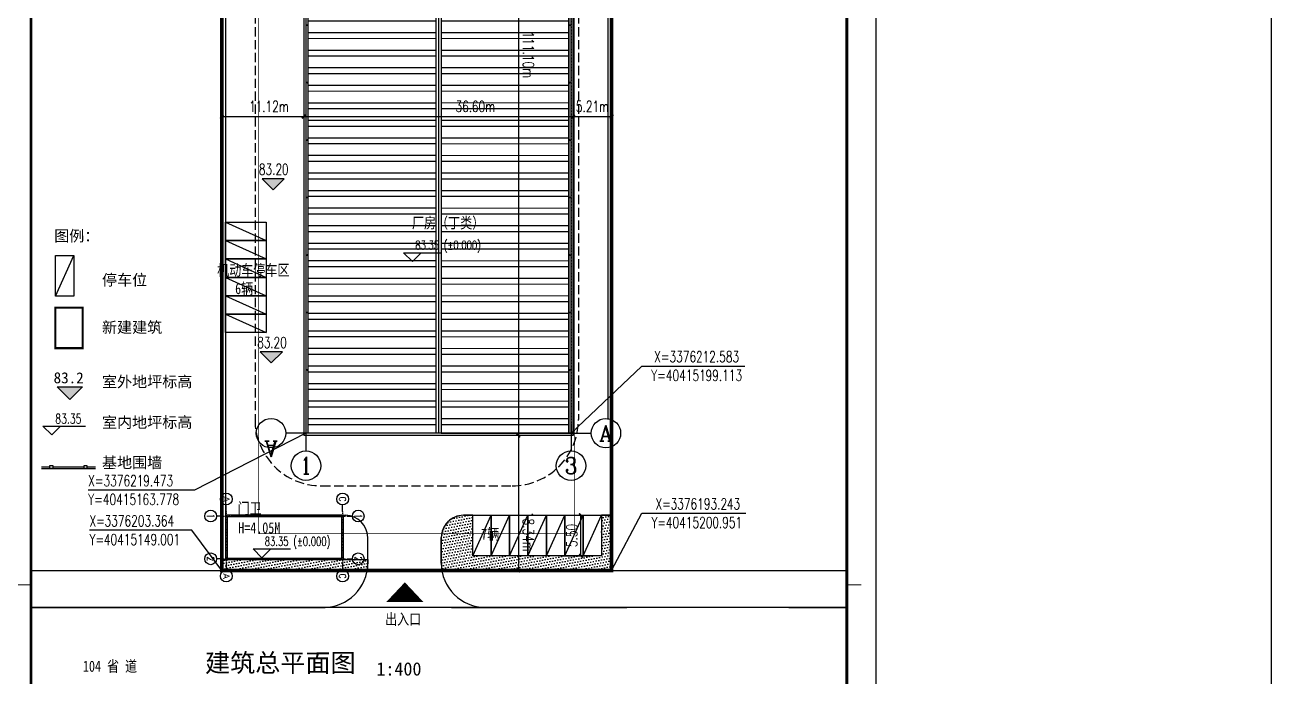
# Model space of a CAD drawing. Extents: x 40416317 to 40416828, y 3375719 to 3376426.
# Drawn here: x 40416658.4 to 40416827.6, y 3376160.7 to 3376249.2 of the extents above; entities that cross this region are included whole.
import ezdxf
from ezdxf.enums import TextEntityAlignment as Align

# ---------------------------------------------------------------- set-up
doc = ezdxf.new("R2010")
doc.units = 0
doc.header["$PDSIZE"] = 0.2
for name, pattern in [('20150316-总图-0313确定方向$0$CENTERX2', [4, 2.5, -0.5, 0.5, -0.5]), ('DASH', [0.35, 0.25, -0.1]), ('DOTE', [2.42, 2, -0.2, 0.02, -0.2])]:
    doc.linetypes.add(name, pattern=pattern)
doc.layers.get('0').update_dxf_attribs({"linetype": 'CONTINUOUS'})
doc.layers.get('Defpoints').update_dxf_attribs({"color": 251, "linetype": 'CONTINUOUS'})
for name, color, linetype in [('00-tk', 151, 'CONTINUOUS'), ('05规划道路边线', 5, 'CONTINUOUS'), ('06规划边线', 102, 'CONTINUOUS'), ('07m', 36, 'CONTINUOUS'), ('A-Roof(建筑屋顶)', 122, 'CONTINUOUS'), ('AXIS', 3, 'CONTINUOUS'), ('AXIS_TEXT', 7, 'CONTINUOUS'), ('DIM_COOR', 3, 'CONTINUOUS'), ('DIM_ELEV', 3, 'CONTINUOUS'), ('DM-坐标', 7, 'CONTINUOUS'), ('DOTE', 1, 'CONTINUOUS'), ('fur', 253, 'CONTINUOUS'), ('PUB_DIM', 3, 'CONTINUOUS'), ('PUB_HATCH', 8, 'CONTINUOUS'), ('PUB_STRM', 4, 'CONTINUOUS'), ('PUB_TEXT', 7, 'CONTINUOUS'), ('ROAD', 7, 'CONTINUOUS'), ('TX', 4, 'CONTINUOUS'), ('Wall', 2, 'CONTINUOUS'), ('停车位', 5, 'CONTINUOUS')]:
    doc.layers.add(name, color=color, linetype=linetype)
doc.styles.add('_TCH_AXIS', font='COMPLEX', dxfattribs={"bigfont": 'GBCBIG'})
doc.styles.add('_TCH_DIM', font='SIMPLEX', dxfattribs={"bigfont": 'GBCBIG'})
doc.styles.add('_TCH_DIM_T3', font='SIMPLEX', dxfattribs={"width": 0.705882, "bigfont": 'GBCBIG'})
doc.styles.add('仿宋体', font='', dxfattribs={"width": 0.8})
doc.styles.add('黑体', font='simhei.ttf')
doc.styles.get('仿宋体').set_extended_font_data('SimSun')
doc.dimstyles.new('_TCH_ARCH&&1', dxfattribs={"dimtxt": 1.4875, "dimasz": 0.5, "dimexe": 1.25, "dimexo": 1.5, "dimgap": 0.5, "dimtad": 1, "dimzin": 0, "dimdsep": 46, "dimtxsty": '_TCH_DIM_T3', "dimblk": 'ARCHTICK', "dimcen": 0.09, "dimclrt": 7, "dimazin": 2, "dimtfac": 1, "dimtix": 1, "dimtmove": 2, "dimatfit": 3, "dimfxl": 1, "dimtolj": 1, "dimtzin": 0, "dimarcsym": 0})
doc.dimstyles.new('_TCH_ARCH_M_M&&1', dxfattribs={"dimtxt": 1.4875, "dimasz": 0.5, "dimexe": 1.25, "dimexo": 1.5, "dimgap": 0.5, "dimtad": 1, "dimzin": 0, "dimdsep": 46, "dimtxsty": '_TCH_DIM_T3', "dimblk": 'ARCHTICK', "dimcen": 0.09, "dimclrt": 7, "dimazin": 2, "dimtfac": 1, "dimtdec": 0, "dimtix": 1, "dimtmove": 2, "dimatfit": 3, "dimfxl": 1, "dimtolj": 1, "dimtzin": 0, "dimarcsym": 0})
pattern_1 = [(0, (0, 0), (7e-13, 2381.25), []), (0, (793.8, -793.8), (7e-13, 2381.25), [])]
pattern_2 = [(11.0336612934, (0, 0), (0.1122644205244, 0.4039529055278), [0, -0.375])]

# ---------------------------------------------------------------- blocks, each defined once
blk = doc.blocks.new('FDSREWSDFDDDD')
at = {"layer": '00-tk'}
for points in [[(-63000, -29700), (0, -29700), (0, 0), (-63000, 0)], [(-60500, -28700), (-1000, -28700), (-1000, -1000), (-60500, -1000)]]:
    blk.add_lwpolyline(points, close=True, dxfattribs=at)
at = {"layer": '00-tk', "const_width": 35}
for points in [[(-21000, -1000), (-21000, -500)], [(-21000, -29200), (-21000, -28700)]]:
    blk.add_lwpolyline(points, dxfattribs=at)
at = {"layer": '00-tk', "const_width": 100}
blk.add_lwpolyline([(-60500, -1000), (-1000, -1000), (-1000, -28700), (-60500, -28700)], close=True, dxfattribs=at)
blk = doc.blocks.new('fsdfsfsdf')
at = {"layer": 'DIM_ELEV'}
for p, q in [((0, 0), (-1.2, 1.2)), ((-1.2, 1.2), (4.59, 1.2)), ((0, 0), (1.2, 1.2))]:
    blk.add_line(p, q, dxfattribs=at)
blk = doc.blocks.new('SDFEWRFSDSDFSDFSSSSS')
blk.add_hatch(color=256).paths.add_polyline_path([(1.18, -23.92), (-2.24, -23.92), (-0.53, -25.63)])
at = {"layer": 'DM-坐标', "linetype": 'Continuous', "const_width": 0.3, "flags": 128}
blk.add_lwpolyline([(-2.5, -13.17), (1.2, -13.17), (1.2, -18.67), (-2.5, -18.67)], close=True, dxfattribs=at)
at = {"layer": 'PUB_DIM'}
for p, q in [((-0.53, -25.63), (-2.24, -23.92)), ((-2.24, -23.92), (1.18, -23.92)), ((-0.53, -25.63), (1.18, -23.92))]:
    blk.add_line(p, q, dxfattribs=at)
at = {"layer": 'Wall', "color": 252, "linetype": 'Continuous'}
for p, q in [((-2.5, -11.6), (0, -6.1)), ((-4.4, -34.78), (-3.25, -34.78)), ((-4.4, -34.98), (2.93, -34.98)), ((-2.85, -34.78), (1.39, -34.78)), ((1.79, -34.78), (2.93, -34.78))]:
    blk.add_line(p, q, dxfattribs=at)
for points in [[(-2.5, -6.1), (0, -6.1), (0, -11.6), (-2.5, -11.6)], [(-3.25, -34.58), (-2.85, -34.58), (-2.85, -34.98), (-3.25, -34.98)], [(1.39, -34.58), (1.79, -34.58), (1.79, -34.98), (1.39, -34.98)]]:
    blk.add_lwpolyline(points, close=True, dxfattribs=at)
at = {"layer": 'ROAD'}
blk.add_blockref('fsdfsfsdf', (-3, -30.44), dxfattribs=at)
at = {"layer": 'PUB_TEXT', "style": '黑体'}
blk.add_text('83.2', height=1.5, rotation=359.6576, dxfattribs=at).set_placement((-2.74, -23.42))
at = {"layer": 'PUB_TEXT', "style": '_TCH_DIM', "width": 0.705882}
blk.add_text('83.35', height=1.309, dxfattribs=at).set_placement((-2.52, -28.89))
at = {"layer": 'TX', "linetype": 'Continuous', "style": '黑体'}
for s, p in [('图例：', (-2.66, -4.18)), ('停车位', (3.83, -10.15)), ('新建建筑', (3.83, -16.59)), ('室外地坪标高', (3.83, -23.97)), ('室内地坪标高', (3.83, -29.48)), ('基地围墙', (3.83, -34.93))]:
    blk.add_text(s, height=1.5, rotation=0.0725, dxfattribs=at).set_placement(p)
blk = doc.blocks.new('新杰屋面线')
for p, q in [((-21347, 118700), (-21347, 7600)), ((15253, 118700), (-21347, 118700)), ((15253, 118700), (15253, 7600)), ((-21347, 86100), (-21347, 86100)), ((15253, 7600), (-21347, 7600))]:
    blk.add_line(p, q)
at = {"layer": 'AXIS', "ltscale": 0.005}
for p, q in [((-21047, 115304), (-21047, 119922)), ((14953, 115304), (14953, 119922)), ((-19294, 118400), (-23790, 118400)), ((13199, 118400), (17695, 118400)), ((-21047, 9199), (-21047, 5493)), ((14953, 9199), (14953, 5493)), ((-19294, 7900), (-23790, 7900)), ((13199, 7900), (17695, 7900))]:
    blk.add_line(p, q, dxfattribs=at)
at = {"layer": 'AXIS'}
for centre in [(-21047, 121922), (14953, 121922), (-25790, 118400), (19695, 118400), (-25790, 7900), (19695, 7900), (-21047, 3493), (14953, 3493)]:
    blk.add_circle(centre, 2000, dxfattribs=at)
at = {"layer": 'DOTE', "color": 1, "linetype": 'DOTE', "ltscale": 0.005}
for p, q in [((-21047, 118400), (-21047, 9199)), ((14953, 118400), (-21047, 118400)), ((14953, 118400), (14953, 9199)), ((13199, 7900), (-23199, 7900))]:
    blk.add_line(p, q, dxfattribs=at)
at = {"layer": 'AXIS_TEXT', "style": '_TCH_AXIS'}
for s, height, width, p, p2 in [('1', 2227, 1.777778, (-22117, 120809), (-20420, 120809)), ('3', 2227, 1.142857, (14104, 120809), (15801, 120809)), ('S', 2330, 1, (-26594, 117235), (-25041, 117235)), ('S', 2330, 1, (18918, 117235), (20472, 117235)), ('A', 2126, 1, (18784, 6837), (20606, 6837)), ('1', 2330, 1.555556, (-21824, 2328), (-20271, 2328)), ('3', 2227, 1.142857, (14104, 2380), (15801, 2380))]:
    blk.add_text(s, height=height, dxfattribs=dict(at, width=width)).set_placement(p, p2, align=Align.FIT)
at = {"layer": 'AXIS_TEXT', "style": '_TCH_AXIS', "text_generation_flag": 2, "width": 1}
blk.add_text('A', height=2126, dxfattribs=at).set_placement((-24879, 6837), (-26701, 6837), align=Align.FIT)
blk = doc.blocks.new('DFSEWRFSDSDFSDS33333')
at = {"layer": 'PUB_HATCH'}
h = blk.add_hatch(dxfattribs=at)
h.set_pattern_fill('ANSI32,_O', color=256, scale=500, angle=315)
h.set_pattern_definition(pattern_1)
h.paths.add_polyline_path([(-18610, 118660), (-35960, 118660), (-35960, 8160), (-18610, 8160)])
h = blk.add_hatch(dxfattribs=at)
h.set_pattern_fill('ANSI32,_O', color=256, scale=500, angle=315)
h.set_pattern_definition(pattern_1)
h.paths.add_polyline_path([(-17910, 8160), (-560, 8160), (-560, 118660), (-17910, 118660)])
at = {"layer": 'A-Roof(建筑屋顶)'}
for p, q in [((-36260, 86660), (-36260, 118660)), ((-35960, 8160), (-35960, 118660)), ((-18610, 118660), (-18610, 8160)), ((-18260, 118660), (-18260, 8160)), ((-17910, 118660), (-17910, 8160)), ((-560, 118660), (-560, 8160))]:
    blk.add_line(p, q, dxfattribs=at)
for points in [[(-36260, 118660), (-36260, 118660), (-36260, 86660), (-36260, 86660)], [(-35960, 118660), (-18610, 118660), (-18610, 8160), (-35960, 8160)], [(-560, 118660), (-17910, 118660), (-17910, 8160), (-560, 8160)]]:
    blk.add_lwpolyline(points, close=True, dxfattribs=at)
at = {"layer": 'PUB_STRM'}
for centre in [(-36147, 118268), (-373, 118268), (-36147, 110943), (-373, 110943), (-36147, 102943), (-373, 102943), (-36147, 94943), (-373, 94943), (-36147, 86943), (-373, 86943), (-36147, 79143), (-373, 79143), (-36147, 71343), (-373, 71343), (-36147, 63543), (-373, 63543), (-36147, 55743), (-373, 55743), (-36147, 47943), (-373, 47943), (-36147, 40143), (-373, 40143), (-36147, 32343), (-373, 32343), (-36147, 24543), (-373, 24543), (-36147, 16743), (-373, 16743)]:
    blk.add_circle(centre, 60, dxfattribs=at)
at = {"layer": 'Wall'}
for p, q in [((-36560, 118960), (-36560, 86360)), ((40, 118960), (-36560, 118960)), ((-36260, 118660), (-36260, 86660)), ((-260, 118660), (-36260, 118660)), ((-260, 8160), (-260, 118660)), ((40, 7860), (40, 118960)), ((-36560, 86560), (-36560, 7860)), ((-36260, 86560), (-36260, 8160)), ((40, 7860), (-36560, 7860)), ((-260, 8160), (-36260, 8160))]:
    blk.add_line(p, q, dxfattribs=at)
blk = doc.blocks.new('SDFEWRFSDSDFSDSDSDSDSSS')
at = {"layer": 'AXIS'}
for p, q in [((100, 22500), (100, 23221)), ((5900, 22500), (5900, 23221)), ((-500, 21900), (-1408, 21900)), ((6500, 21900), (7449, 21900)), ((-500, 6100), (-1408, 6100)), ((100, 5500), (100, 4779)), ((5900, 5500), (5900, 4779)), ((6500, 6100), (7449, 6100))]:
    blk.add_line(p, q, dxfattribs=at)
for centre in [(100, 24021), (5900, 24021), (-2208, 21900), (8249, 21900), (-2208, 6100), (8249, 6100), (100, 3979), (5900, 3979)]:
    blk.add_circle(centre, 800, dxfattribs=at)
at = {"layer": 'DOTE', "color": 1, "linetype": 'DOTE'}
for p, q in [((100, 5500), (100, 22500)), ((5900, 5500), (5900, 22500)), ((-500, 21900), (6500, 21900)), ((-500, 6100), (6500, 6100))]:
    blk.add_line(p, q, dxfattribs=at)
at = {"layer": 'fur'}
blk.add_lwpolyline([(6000, 22000), (0, 22000), (0, 6000), (6000, 6000)], close=True, dxfattribs=at)
at = {"layer": 'Wall'}
for p, q in [((6000, 22000), (0, 22000)), ((0, 22000), (0, 6000)), ((5800, 21800), (200, 21800)), ((200, 21800), (200, 6200)), ((5800, 6200), (5800, 21800)), ((6000, 6000), (6000, 22000)), ((0, 6000), (6000, 6000)), ((200, 6200), (5800, 6200))]:
    blk.add_line(p, q, dxfattribs=at)
at = {"layer": 'AXIS_TEXT', "style": '_TCH_AXIS'}
for s, height, p, p2 in [('1', 1029, (-121, 23507), (321, 23507)), ('2', 932, (5589, 23556), (6211, 23556)), ('C', 911, (-2533, 21444), (-1882, 21444)), ('C', 911, (7924, 21444), (8575, 21444)), ('A', 850, (-2572, 5675), (-1843, 5675)), ('A', 850, (7885, 5675), (8613, 5675)), ('1', 1029, (-121, 3464), (321, 3464)), ('2', 932, (5589, 3513), (6211, 3513))]:
    blk.add_text(s, height=height, dxfattribs=at).set_placement(p, p2, align=Align.FIT)
blk = doc.blocks.new('_ArchTick')
at = {"color": 0, "linetype": 'ByBlock', "const_width": 0.4}
blk.add_lwpolyline([(-0.5, -0.5), (0.5, 0.5)], dxfattribs=at)
blk = doc.blocks.new('*D1090')
at = {"layer": 'Defpoints', "color": 0, "linetype": 'Continuous', "transparency": 16777216}
for p in [(40416729.61, 3376182.65), (40416733.89, 3376182.65), (40416729.61, 3376177.15)]:
    blk.add_point(p, dxfattribs=at)
at = {"layer": 'PUB_DIM', "color": 0, "linetype": 'Continuous', "lineweight": -2, "transparency": 16777216}
for p, q in [((40416731.11, 3376182.65), (40416735.14, 3376182.65)), ((40416733.89, 3376177.15), (40416733.89, 3376182.65)), ((40416731.11, 3376177.15), (40416735.14, 3376177.15))]:
    blk.add_line(p, q, dxfattribs=at)
at = {"layer": 'PUB_DIM', "color": 0, "linetype": 'Continuous', "lineweight": -2, "transparency": 16777216, "xscale": 0.5, "yscale": 0.5, "zscale": 0.5}
for p, rotation in [((40416733.89, 3376182.65), 90), ((40416733.89, 3376177.15), 270)]:
    blk.add_blockref('_ArchTick', p, dxfattribs=dict(at, rotation=rotation))
at = {"layer": 'PUB_DIM', "color": 7, "linetype": 'Continuous', "transparency": 16777216, "insert": (40416732.65, 3376179.9), "char_height": 1.488, "attachment_point": 5, "rotation": 90, "style": '_TCH_DIM_T3'}
blk.add_mtext('\\A1;5.50', dxfattribs=at)
blk = doc.blocks.new('*D1082')
at = {"layer": 'Defpoints', "color": 0, "linetype": 'Continuous', "transparency": 16777216}
for p in [(40416732.84, 3376242.28), (40416738.05, 3376242.28), (40416738.05, 3376236.76)]:
    blk.add_point(p, dxfattribs=at)
at = {"layer": 'PUB_DIM', "color": 0, "linetype": 'Continuous', "lineweight": -2, "transparency": 16777216}
for p, q in [((40416732.84, 3376240.78), (40416732.84, 3376235.51)), ((40416738.05, 3376240.78), (40416738.05, 3376235.51)), ((40416732.84, 3376236.76), (40416738.05, 3376236.76))]:
    blk.add_line(p, q, dxfattribs=at)
at = {"layer": 'PUB_DIM', "color": 0, "linetype": 'Continuous', "lineweight": -2, "transparency": 16777216, "xscale": 0.5, "yscale": 0.5, "zscale": 0.5, "rotation": 180}
blk.add_blockref('_ArchTick', (40416732.84, 3376236.76), dxfattribs=at)
at = {"layer": 'PUB_DIM', "color": 0, "linetype": 'Continuous', "lineweight": -2, "transparency": 16777216, "xscale": 0.5, "yscale": 0.5, "zscale": 0.5}
blk.add_blockref('_ArchTick', (40416738.05, 3376236.76), dxfattribs=at)
at = {"layer": 'PUB_DIM', "color": 7, "linetype": 'Continuous', "transparency": 16777216, "insert": (40416735.44, 3376238.14), "char_height": 1.488, "attachment_point": 5, "style": '_TCH_DIM_T3'}
blk.add_mtext('\\A1;5.21m', dxfattribs=at)
blk = doc.blocks.new('*D1089')
at = {"layer": 'Defpoints', "color": 0, "linetype": 'Continuous', "transparency": 16777216}
for p in [(40416696.24, 3376242.28), (40416732.84, 3376242.28), (40416732.84, 3376236.76)]:
    blk.add_point(p, dxfattribs=at)
at = {"layer": 'PUB_DIM', "color": 0, "linetype": 'Continuous', "lineweight": -2, "transparency": 16777216}
for p, q in [((40416696.24, 3376240.78), (40416696.24, 3376235.51)), ((40416732.84, 3376240.78), (40416732.84, 3376235.51)), ((40416696.24, 3376236.76), (40416732.84, 3376236.76))]:
    blk.add_line(p, q, dxfattribs=at)
at = {"layer": 'PUB_DIM', "color": 0, "linetype": 'Continuous', "lineweight": -2, "transparency": 16777216, "xscale": 0.5, "yscale": 0.5, "zscale": 0.5, "rotation": 180}
blk.add_blockref('_ArchTick', (40416696.24, 3376236.76), dxfattribs=at)
at = {"layer": 'PUB_DIM', "color": 0, "linetype": 'Continuous', "lineweight": -2, "transparency": 16777216, "xscale": 0.5, "yscale": 0.5, "zscale": 0.5}
blk.add_blockref('_ArchTick', (40416732.84, 3376236.76), dxfattribs=at)
at = {"layer": 'PUB_DIM', "color": 7, "linetype": 'Continuous', "transparency": 16777216, "insert": (40416719.54, 3376238.14), "char_height": 1.488, "attachment_point": 5, "style": '_TCH_DIM_T3'}
blk.add_mtext('\\A1;36.60m', dxfattribs=at)
blk = doc.blocks.new('*D1088')
at = {"layer": 'Defpoints', "color": 0, "linetype": 'Continuous', "transparency": 16777216}
for p in [(40416685.12, 3376242.28), (40416696.24, 3376242.28), (40416696.24, 3376236.76)]:
    blk.add_point(p, dxfattribs=at)
at = {"layer": 'PUB_DIM', "color": 0, "linetype": 'Continuous', "lineweight": -2, "transparency": 16777216}
for p, q in [((40416685.12, 3376240.78), (40416685.12, 3376235.51)), ((40416696.24, 3376240.78), (40416696.24, 3376235.51)), ((40416685.12, 3376236.76), (40416696.24, 3376236.76))]:
    blk.add_line(p, q, dxfattribs=at)
at = {"layer": 'PUB_DIM', "color": 0, "linetype": 'Continuous', "lineweight": -2, "transparency": 16777216, "xscale": 0.5, "yscale": 0.5, "zscale": 0.5, "rotation": 180}
blk.add_blockref('_ArchTick', (40416685.12, 3376236.76), dxfattribs=at)
at = {"layer": 'PUB_DIM', "color": 0, "linetype": 'Continuous', "lineweight": -2, "transparency": 16777216, "xscale": 0.5, "yscale": 0.5, "zscale": 0.5}
blk.add_blockref('_ArchTick', (40416696.24, 3376236.76), dxfattribs=at)
at = {"layer": 'PUB_DIM', "color": 7, "linetype": 'Continuous', "transparency": 16777216, "insert": (40416691.51, 3376238.14), "char_height": 1.488, "attachment_point": 5, "style": '_TCH_DIM_T3'}
blk.add_mtext('\\A1;11.12m', dxfattribs=at)
blk = doc.blocks.new('*D1085')
at = {"layer": 'Defpoints', "color": 0, "linetype": 'Continuous', "transparency": 16777216}
for p in [(40416732.74, 3376193.49), (40416725.39, 3376175.15), (40416732.74, 3376175.15)]:
    blk.add_point(p, dxfattribs=at)
at = {"layer": 'PUB_DIM', "color": 0, "linetype": 'Continuous', "lineweight": -2, "transparency": 16777216}
for p, q in [((40416731.24, 3376193.49), (40416724.14, 3376193.49)), ((40416725.39, 3376193.49), (40416725.39, 3376175.15)), ((40416731.24, 3376175.15), (40416724.14, 3376175.15))]:
    blk.add_line(p, q, dxfattribs=at)
at = {"layer": 'PUB_DIM', "color": 0, "linetype": 'Continuous', "lineweight": -2, "transparency": 16777216, "xscale": 0.5, "yscale": 0.5, "zscale": 0.5}
for p, rotation in [((40416725.39, 3376193.49), 90), ((40416725.39, 3376175.15), 270)]:
    blk.add_blockref('_ArchTick', p, dxfattribs=dict(at, rotation=rotation))
at = {"layer": 'PUB_DIM', "color": 7, "linetype": 'Continuous', "transparency": 16777216, "insert": (40416726.76, 3376180.42), "char_height": 1.488, "attachment_point": 5, "rotation": 270, "style": '_TCH_DIM_T3'}
blk.add_mtext('\\A1;18.34m', dxfattribs=at)
blk = doc.blocks.new('*D1084')
at = {"layer": 'Defpoints', "color": 0, "linetype": 'Continuous', "transparency": 16777216}
for p in [(40416732.74, 3376304.59), (40416725.39, 3376193.49), (40416732.74, 3376193.49)]:
    blk.add_point(p, dxfattribs=at)
at = {"layer": 'PUB_DIM', "color": 0, "linetype": 'Continuous', "lineweight": -2, "transparency": 16777216}
for p, q in [((40416731.24, 3376304.59), (40416724.14, 3376304.59)), ((40416725.39, 3376304.59), (40416725.39, 3376193.49)), ((40416731.24, 3376193.49), (40416724.14, 3376193.49))]:
    blk.add_line(p, q, dxfattribs=at)
at = {"layer": 'PUB_DIM', "color": 0, "linetype": 'Continuous', "lineweight": -2, "transparency": 16777216, "xscale": 0.5, "yscale": 0.5, "zscale": 0.5}
for p, rotation in [((40416725.39, 3376304.59), 90), ((40416725.39, 3376193.49), 270)]:
    blk.add_blockref('_ArchTick', p, dxfattribs=dict(at, rotation=rotation))
at = {"layer": 'PUB_DIM', "color": 7, "linetype": 'Continuous', "transparency": 16777216, "insert": (40416726.76, 3376245.14), "char_height": 1.4875, "attachment_point": 5, "rotation": 270, "style": '_TCH_DIM_T3'}
blk.add_mtext('\\A1;111.10m', dxfattribs=at)

msp = doc.modelspace()

# ---------------------------------------------------------------- hatches: boundary and pattern name
at = {"layer": 'DIM_ELEV', "linetype": 'Continuous'}
for points in [[(40416692.07, 3376226.829), (40416693.57, 3376228.329), (40416690.57, 3376228.329)], [(40416691.834, 3376203.325), (40416693.334, 3376204.825), (40416690.334, 3376204.825)]]:
    msp.add_hatch(color=256, dxfattribs=at).paths.add_polyline_path(points)
at = {"layer": '停车位', "linetype": 'Continuous'}
h = msp.add_hatch(dxfattribs=at)
h.set_pattern_fill('松散材料', color=3, scale=0.2, angle=11.03366)
h.set_pattern_definition(pattern_2)
edge = h.paths.add_edge_path()
edge.add_line((40416719.19, 3376177.149), (40416719.19, 3376182.649))
edge.add_line((40416719.19, 3376182.649), (40416717.924, 3376182.649))
edge.add_arc((40416717.924, 3376179.649), 3, 90, 180)
edge.add_line((40416714.924, 3376179.649), (40416714.924, 3376176.148))
edge.add_arc((40416720.924, 3376176.148), 6, 180, 189.57536)
edge.add_line((40416715.008, 3376175.15), (40416738.044, 3376175.159))
edge.add_line((40416738.044, 3376175.159), (40416738.044, 3376182.649))
edge.add_line((40416738.044, 3376182.649), (40416736.69, 3376182.649))
edge.add_line((40416736.69, 3376182.649), (40416736.69, 3376177.149))
edge.add_line((40416736.69, 3376177.149), (40416719.19, 3376177.149))
h = msp.add_hatch(dxfattribs=at)
h.set_pattern_fill('松散材料', color=3, scale=0.2, angle=11.03366)
h.set_pattern_definition(pattern_2)
edge = h.paths.add_edge_path()
edge.add_line((40416701.617, 3376176.649), (40416704.924, 3376176.649))
edge.add_line((40416704.924, 3376176.649), (40416704.924, 3376176.148))
edge.add_arc((40416698.924, 3376176.148), 6, -9.58231, 0, ccw=False)
edge.add_line((40416704.84, 3376175.15), (40416685.116, 3376175.151))
edge.add_line((40416685.116, 3376175.151), (40416685.116, 3376176.649))
edge.add_line((40416685.116, 3376176.649), (40416701.617, 3376176.649))

# ---------------------------------------------------------------- linework, layer by layer
at = {"color": 1}
for points in [[(40416659.19, 3376175.148), (40416685.116, 3376175.151), (40416685.12, 3376314.921), (40416659.19, 3376314.92)], [(40416769.99, 3376314.883), (40416738.047, 3376314.898), (40416738.044, 3376175.159), (40416769.99, 3376175.159)]]:
    msp.add_lwpolyline(points, dxfattribs=at)
at = {"color": 1, "linetype": '20150316-总图-0313确定方向$0$CENTERX2', "ltscale": 2, "const_width": 0.5}
msp.add_lwpolyline([(40416738.047, 3376314.898), (40416685.12, 3376314.899), (40416685.133, 3376175.151), (40416738.044, 3376175.159)], close=True, dxfattribs=at)
at = {"color": 1, "linetype": 'DASH', "ltscale": 5, "const_width": 0.1}
msp.add_lwpolyline([(40416733.047, 3376309.895), (40416690.12, 3376309.891), (40416690.117, 3376180.151), (40416733.044, 3376180.15)], close=True, dxfattribs=at)
at = {"layer": '05规划道路边线', "color": 1, "const_width": 0.2, "flags": 128}
msp.add_lwpolyline([(40416769.99, 3376170.154), (40416659.19, 3376170.146)], dxfattribs=at)
at = {"layer": '06规划边线', "color": 0, "flags": 128}
msp.add_lwpolyline([(40416659.19, 3376175.146), (40416769.99, 3376175.154)], dxfattribs=at)
at = {"layer": 'DIM_COOR', "color": 3, "linetype": 'Continuous'}
for p, q in [((40416732.537, 3376193.79), (40416742.176, 3376202.908)), ((40416742.176, 3376202.908), (40416756.146, 3376202.908)), ((40416696.537, 3376193.79), (40416681.389, 3376186.076)), ((40416681.389, 3376186.076), (40416666.979, 3376186.076)), ((40416738.044, 3376175.159), (40416742.169, 3376182.935)), ((40416742.169, 3376182.935), (40416756.304, 3376182.935)), ((40416681.043, 3376180.629), (40416667.128, 3376180.629)), ((40416685.116, 3376175.151), (40416681.043, 3376180.629))]:
    msp.add_line(p, q, dxfattribs=at)
at = {"layer": 'DIM_ELEV', "linetype": 'Continuous'}
for p, q in [((40416692.07, 3376226.829), (40416690.57, 3376228.329)), ((40416693.57, 3376228.329), (40416690.57, 3376228.329)), ((40416692.07, 3376226.829), (40416693.57, 3376228.329)), ((40416710.996, 3376217.086), (40416709.796, 3376218.286)), ((40416709.796, 3376218.286), (40416714.86, 3376218.286)), ((40416710.996, 3376217.086), (40416712.196, 3376218.286)), ((40416691.834, 3376203.325), (40416690.334, 3376204.825)), ((40416693.334, 3376204.825), (40416690.334, 3376204.825)), ((40416691.834, 3376203.325), (40416693.334, 3376204.825)), ((40416690.552, 3376176.897), (40416689.352, 3376178.097)), ((40416689.352, 3376178.097), (40416694.416, 3376178.097)), ((40416690.552, 3376176.897), (40416691.752, 3376178.097))]:
    msp.add_line(p, q, dxfattribs=at)
at = {"layer": 'DM-坐标', "linetype": 'Continuous'}
for p, q in [((40416685.12, 3376314.921), (40416685.116, 3376175.151)), ((40416738.047, 3376314.896), (40416738.044, 3376175.159)), ((40416685.62, 3376314.399), (40416685.62, 3376182.649)), ((40416737.547, 3376314.396), (40416737.544, 3376195.649)), ((40416686.48, 3376182.649), (40416701.924, 3376182.649)), ((40416717.924, 3376182.649), (40416738.044, 3376182.649)), ((40416704.924, 3376176.148), (40416704.924, 3376179.649)), ((40416714.924, 3376176.148), (40416714.924, 3376179.649)), ((40416659.19, 3376170.146), (40416697.617, 3376170.148)), ((40416716.309, 3376170.151), (40416740.11, 3376170.152))]:
    msp.add_line(p, q, dxfattribs=at)
at = {"layer": 'DM-坐标', "linetype": 'DASH', "ltscale": 5}
for p, q in [((40416689.619, 3376301.398), (40416689.617, 3376195.636)), ((40416733.547, 3376301.396), (40416733.544, 3376195.649)), ((40416698.617, 3376186.649), (40416724.544, 3376186.649))]:
    msp.add_line(p, q, dxfattribs=at)
at = {"layer": 'DM-坐标', "color": 252, "linetype": 'Continuous'}
msp.add_line((40416762.11, 3376170.154), (40416769.99, 3376170.154), dxfattribs=at)
at = {"layer": 'DM-坐标', "color": 1, "linetype": 'Continuous', "flags": 128}
msp.add_lwpolyline([(40416709.969, 3376173.556, 0, 5, 0), (40416709.969, 3376170.908, 5, 5, 0)], format="xyseb", dxfattribs=at)
at = {"layer": 'DM-坐标', "linetype": 'DASH', "ltscale": 5}
for centre, start, end in [((40416698.617, 3376195.649), 179.99864, 270), ((40416724.544, 3376195.649), 270, 359.99864)]:
    msp.add_arc(centre, 9, start, end, dxfattribs=at)
at = {"layer": 'DM-坐标', "linetype": 'Continuous'}
for centre, radius, start, end in [((40416701.924, 3376179.649), 3, 0, 90), ((40416717.924, 3376179.649), 3, 90, 180), ((40416698.924, 3376176.148), 6, 270.00404, 0), ((40416720.924, 3376176.148), 6, 180, 269.99596)]:
    msp.add_arc(centre, radius, start, end, dxfattribs=at)
at = {"layer": '停车位', "linetype": 'Continuous'}
for p, q in [((40416685.621, 3376222.442), (40416691.12, 3376219.942)), ((40416685.621, 3376219.942), (40416691.12, 3376217.442)), ((40416685.621, 3376217.442), (40416691.12, 3376214.942)), ((40416685.621, 3376214.942), (40416691.12, 3376212.442)), ((40416685.621, 3376212.442), (40416691.12, 3376209.942)), ((40416685.621, 3376209.942), (40416691.12, 3376207.442)), ((40416719.19, 3376177.15), (40416721.69, 3376182.649)), ((40416721.69, 3376177.15), (40416724.19, 3376182.649)), ((40416724.19, 3376177.15), (40416726.69, 3376182.649)), ((40416726.69, 3376177.15), (40416729.19, 3376182.649)), ((40416729.19, 3376177.15), (40416731.69, 3376182.649)), ((40416731.69, 3376177.15), (40416734.19, 3376182.649)), ((40416734.19, 3376177.15), (40416736.69, 3376182.649))]:
    msp.add_line(p, q, dxfattribs=at)
msp.add_lwpolyline([(40416317.412, 3376425.87), (40416827.621, 3376425.87), (40416827.621, 3375719.177), (40416317.412, 3375719.177)], close=True, dxfattribs=at)
at = {"layer": '停车位', "color": 5, "linetype": 'Continuous', "flags": 128}
for points in [[(40416691.12, 3376219.942), (40416685.62, 3376219.942), (40416685.62, 3376222.442), (40416691.12, 3376222.442)], [(40416691.12, 3376217.442), (40416685.62, 3376217.442), (40416685.62, 3376219.942), (40416691.12, 3376219.942)], [(40416691.12, 3376214.942), (40416685.62, 3376214.942), (40416685.62, 3376217.442), (40416691.12, 3376217.442)], [(40416691.12, 3376212.442), (40416685.62, 3376212.442), (40416685.62, 3376214.942), (40416691.12, 3376214.942)], [(40416691.12, 3376209.942), (40416685.62, 3376209.942), (40416685.62, 3376212.442), (40416691.12, 3376212.442)], [(40416691.12, 3376207.442), (40416685.62, 3376207.442), (40416685.62, 3376209.942), (40416691.12, 3376209.942)], [(40416721.69, 3376182.649), (40416721.69, 3376177.149), (40416719.19, 3376177.149), (40416719.19, 3376182.649)], [(40416724.19, 3376182.649), (40416724.19, 3376177.149), (40416721.69, 3376177.149), (40416721.69, 3376182.649)], [(40416726.69, 3376182.649), (40416726.69, 3376177.149), (40416724.19, 3376177.149), (40416724.19, 3376182.649)], [(40416729.19, 3376182.649), (40416729.19, 3376177.149), (40416726.69, 3376177.149), (40416726.69, 3376182.649)], [(40416731.69, 3376182.649), (40416731.69, 3376177.149), (40416729.19, 3376177.149), (40416729.19, 3376182.649)], [(40416734.19, 3376182.649), (40416734.19, 3376177.149), (40416731.69, 3376177.149), (40416731.69, 3376182.649)], [(40416736.69, 3376182.649), (40416736.69, 3376177.149), (40416734.19, 3376177.149), (40416734.19, 3376182.649)]]:
    msp.add_lwpolyline(points, close=True, dxfattribs=at)
at = {"layer": '停车位', "color": 3, "linetype": 'Continuous', "flags": 128}
msp.add_lwpolyline([(40416719.19, 3376177.149), (40416719.19, 3376182.649), (40416717.924, 3376182.649, 0.4142136), (40416714.924, 3376179.649), (40416714.924, 3376176.148, 0.0418047), (40416715.008, 3376175.15), (40416738.044, 3376175.159), (40416738.044, 3376182.649), (40416736.69, 3376182.649), (40416736.69, 3376177.149)], format="xyb", close=True, dxfattribs=at)
msp.add_lwpolyline([(40416701.617, 3376176.649), (40416704.924, 3376176.649), (40416704.924, 3376176.148, -0.0418351), (40416704.84, 3376175.15), (40416685.116, 3376175.151), (40416685.116, 3376176.649), (40416701.617, 3376176.649)], format="xyb", dxfattribs=at)

# ---------------------------------------------------------------- block references
for name, p, xscale, yscale, zscale in [('新杰屋面线', (40416717.585, 3376185.89), 0.001000000003841706, 0.001000000003841706, 0.001000000003841706), ('DFSEWRFSDSDFSDS33333', (40416732.797, 3376185.63), 0.001, 0.001, 0.001)]:
    msp.add_blockref(name, p, dxfattribs=dict(xscale=xscale, yscale=yscale, zscale=zscale))
at = {"linetype": 'Continuous'}
msp.add_blockref('SDFEWRFSDSDFSDFSSSSS', (40416665.003, 3376223.994, -0.91), dxfattribs=at)
at = {"xscale": 0.001, "yscale": 0.001, "zscale": 0.001, "rotation": 270}
msp.add_blockref('SDFEWRFSDSDFSDSDSDSDSSS', (40416679.617, 3376182.649), dxfattribs=at)
at = {"layer": '00-tk', "xscale": 0.004, "yscale": 0.004, "zscale": 0.004, "rotation": 269.9999999998456}
msp.add_blockref('FDSREWSDFDDDD', (40416773.99, 3376089.232), dxfattribs=at)

# ---------------------------------------------------------------- texts
at = {"layer": '07m', "color": 2, "linetype": 'Continuous', "style": '仿宋体', "width": 0.8}
for s, p in [('厂房（丁类）', (40416710.934, 3376221.595)), ('机动车停车区', (40416684.478, 3376215.175)), ('6辆', (40416686.919, 3376212.668)), ('门卫', (40416687.253, 3376182.839)), ('H=4.05M', (40416687.34, 3376180.205)), ('7辆', (40416720.333, 3376179.357)), ('出入口', (40416707.281, 3376167.802, -88.133)), ('104 省 道', (40416666.25, 3376161.421))]:
    msp.add_text(s, height=1.5, dxfattribs=at).set_placement(p)
at = {"layer": 'PUB_TEXT', "linetype": 'Continuous', "style": '_TCH_DIM', "width": 0.705882}
for s, height, p in [('83.20', 1.4875, (40416690.135, 3376228.854)), ('(%%P0.000)', 1.19, (40416715.26, 3376218.706)), ('83.35', 1.19, (40416711.38, 3376218.706)), ('83.20', 1.4875, (40416689.899, 3376205.35)), ('X=3376212.583', 1.4875, (40416743.846, 3376203.433)), ('Y=40415199.113', 1.4875, (40416743.446, 3376200.896)), ('X=3376219.473', 1.4875, (40416666.979, 3376186.601)), ('Y=40415163.778', 1.4875, (40416666.979, 3376184.064)), ('X=3376193.243', 1.4875, (40416744.004, 3376183.46)), ('X=3376203.364', 1.4875, (40416667.128, 3376181.154)), ('Y=40415200.951', 1.4875, (40416743.454, 3376180.923)), ('Y=40415149.001', 1.4875, (40416667.128, 3376178.616)), ('83.35', 1.19, (40416690.936, 3376178.517)), ('(%%P0.000)', 1.19, (40416694.816, 3376178.517))]:
    msp.add_text(s, height=height, dxfattribs=at).set_placement(p)
at = {"layer": 'TX', "linetype": 'Continuous', "style": '黑体'}
for s, height, p in [('建筑总平面图', 2.5, (40416682.828, 3376161.374)), ('1:400', 1.8, (40416706.106, 3376160.901))]:
    msp.add_text(s, height=height, rotation=0.07247, dxfattribs=at).set_placement(p)

# ---------------------------------------------------------------- dimensions: what is measured, and where the dimension line sits
at = {"layer": 'PUB_DIM', "linetype": 'Continuous'}
for base, p1, p2, picture, middle in [((40416725.389, 3376193.49), (40416732.737, 3376304.59), (40416732.737, 3376193.49), '*D1084', (40416726.764, 3376245.14)), ((40416725.389, 3376175.151), (40416732.737, 3376193.49), (40416732.737, 3376175.151), '*D1085', (40416726.764, 3376180.421))]:
    dim = msp.add_linear_dim(base=base, p1=p1, p2=p2, angle=270, dimstyle='_TCH_ARCH&&1', override={"dimgap": 0, "dimpost": 'm'}, dxfattribs=at)
    dim.commit()
    dim.dimension.update_dxf_attribs({"geometry": picture, "text_midpoint": middle, "dimtype": 129, "text_rotation": 270})
for base, p1, p2, picture, middle in [((40416696.237, 3376236.761), (40416685.118, 3376242.277), (40416696.237, 3376242.277), '*D1088', (40416691.507, 3376238.136)), ((40416732.837, 3376236.761), (40416696.237, 3376242.277), (40416732.837, 3376242.277), '*D1089', (40416719.537, 3376238.136)), ((40416738.045, 3376236.761), (40416732.837, 3376242.277), (40416738.045, 3376242.277), '*D1082', (40416735.441, 3376238.136))]:
    dim = msp.add_linear_dim(base=base, p1=p1, p2=p2, angle=0, dimstyle='_TCH_ARCH&&1', override={"dimgap": 0, "dimpost": 'm'}, dxfattribs=at)
    dim.commit()
    dim.dimension.update_dxf_attribs({"geometry": picture, "text_midpoint": middle, "dimtype": 129})
dim = msp.add_aligned_dim(p1=(40416729.609, 3376177.149), p2=(40416729.609, 3376182.649), distance=-4.283, dimstyle='_TCH_ARCH_M_M&&1', dxfattribs=at)
dim.commit()
dim.dimension.update_dxf_attribs({"geometry": '*D1090', "text_midpoint": (40416732.648, 3376179.899)})

doc.saveas('drawing.dxf')
